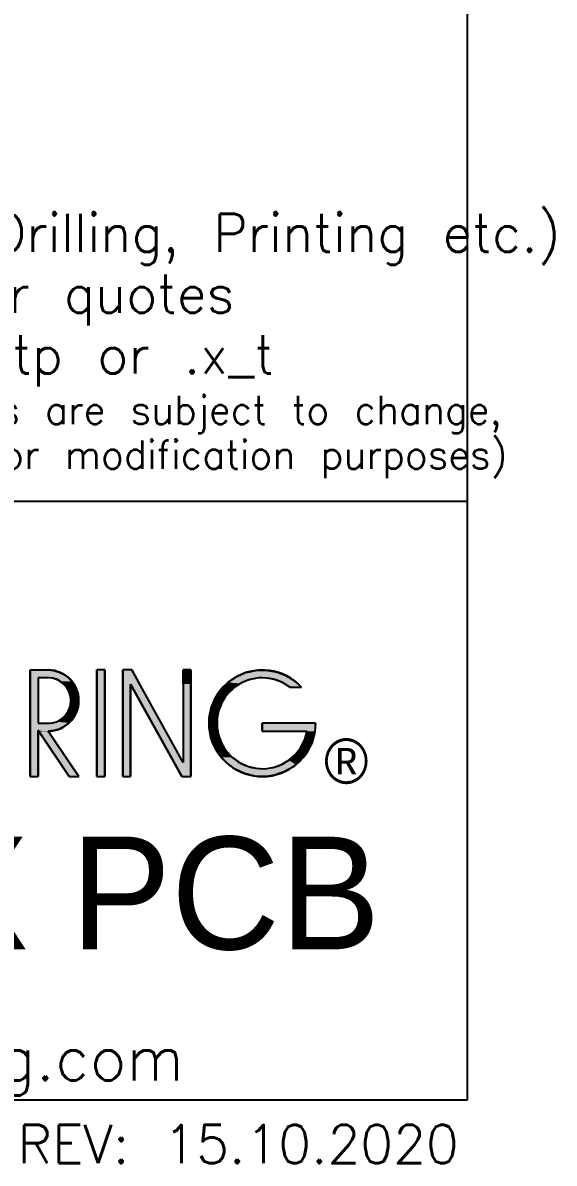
# Model space of a CAD drawing. Extents: x 2 to 184, y 2 to 142.
# Drawn here: x 168.1 to 183.83, y 3.12 to 36.87 of the extents above; entities that cross this region are included whole.
import ezdxf

# ---------------------------------------------------------------- set-up
doc = ezdxf.new("R2010")
doc.units = 0
doc.header["$LTSCALE"] = 0.666667
doc.layers.get('0').update_dxf_attribs({"linetype": 'CONTINUOUS'})
for name, color, linetype in [('HATCH__ANSI_', 7, 'CONTINUOUS'), ('SKETCH_GEOMETRY__ANSI_', 7, 'CONTINUOUS'), ('SYMBOL__ANSI_', 7, 'CONTINUOUS')]:
    doc.layers.add(name, color=color, linetype=linetype)
doc.styles.add('MtXpl_Calibri_1', font='txt')
doc.styles.add('NOTE_TEXT__ANSI_', font='txt.shx', dxfattribs={"bigfont": 'bigfont.shx'})
doc.styles.add('TEXT_STYLE20', font='txt')

# ---------------------------------------------------------------- blocks, each defined once
blk = doc.blocks.new('*U71')
at = {"layer": 'SYMBOL__ANSI_', "style": 'NOTE_TEXT__ANSI_'}
blk.add_text('www.hammondmfg.com', height=2, dxfattribs=at).set_placement((225.798, 10.496))
blk = doc.blocks.new('TITLE_BLOCKS_HAMMOND')
at = {"layer": 'SKETCH_GEOMETRY__ANSI_'}
for p, q in [((269.997, 36.196), (193.212, 36.196)), ((269.997, 9.64), (269.997, 36.196)), ((193.212, 9.64), (269.997, 9.64))]:
    blk.add_line(p, q, dxfattribs=at)
blk.add_blockref('*U71', (0, 0))
at = {"layer": 'SYMBOL__ANSI_'}
for tag, p, height, style in [('<TITLE>_001', (215.208, 16.315), 5, 'TEXT_STYLE20'), ('REV:Date_<DD.MM.YYYY>_001', (250.027, 6.824), 1.7, 'NOTE_TEXT__ANSI_')]:
    blk.add_attdef(tag, p, '', height=height, dxfattribs=dict(at, style=style))
blk = doc.blocks.new('*U72')
at = {"layer": 'SYMBOL__ANSI_', "color": 5, "style": 'NOTE_TEXT__ANSI_'}
for s, height, p in [('Enclosures can be Factory Modified (Milling, Drilling, Printing etc.)', 1.1333, (131.017, 30.085)), ('Contact Factory  (modshop@hammfg.com) for quotes', 1.1333, (131.142, 28.285)), ('Solid models of this enclosure available in .stp or .x_t', 1.1333, (131.142, 26.487)), ('(Part number and text placement/orientation on our products are subject to change,', 0.8333, (131.142, 24.994)), ('we do not recommend using them as a locating reference for modification purposes)', 0.8333, (131.142, 23.672))]:
    blk.add_text(s, height=height, dxfattribs=at).set_placement(p)
blk = doc.blocks.new('BORDERS_HAMMOND_BORDER')
at = {"layer": 'SKETCH_GEOMETRY__ANSI_'}
for p, q in [((271.9, 7.5), (271.9, 208.4)), ((7.5, 7.5), (271.9, 7.5))]:
    blk.add_line(p, q, dxfattribs=at)
blk = doc.blocks.new('*U57')
at = {"layer": 'HATCH__ANSI_', "linetype": 'CONTINUOUS'}
for p, q in [((25.936, 5.213), (25.936, 5.842)), ((26.337, 5.842), (26.686, 5.213)), ((28.615, 5.213), (28.615, 5.842)), ((28.965, 5.842), (28.965, 5.213)), ((25.936, 1.109), (25.936, 5.213)), ((28.215, 1.738), (26.286, 5.213)), ((26.286, 5.213), (26.286, 1.109)), ((28.965, 5.213), (28.965, 1.738)), ((28.564, 1.109), (28.215, 1.738)), ((28.965, 1.738), (28.965, 1.109))]:
    blk.add_line(p, q, dxfattribs=at)
at = {"layer": 'HATCH__ANSI_', "linetype": 'CONTINUOUS', "extrusion": (0, 0, -1)}
for points in [[(-25.936, 5.842), (-26.686, 5.213), (-25.936, 5.213)], [(-25.936, 5.842), (-26.337, 5.842), (-26.686, 5.213)], [(-28.615, 5.842), (-28.965, 5.213), (-28.615, 5.213)], [(-28.615, 5.842), (-28.965, 5.842), (-28.965, 5.213)], [(-25.936, 5.213), (-26.286, 1.109), (-25.936, 1.109)], [(-25.936, 5.213), (-26.286, 5.213), (-26.286, 1.109)], [(-26.286, 5.213), (-28.615, 1.738), (-28.215, 1.738)], [(-26.286, 5.213), (-26.686, 5.213), (-28.615, 1.738)], [(-28.615, 5.213), (-28.965, 1.738), (-28.615, 1.738)], [(-28.615, 5.213), (-28.965, 5.213), (-28.965, 1.738)], [(-28.215, 1.738), (-28.965, 1.109), (-28.564, 1.109)], [(-28.215, 1.738), (-28.965, 1.738), (-28.965, 1.109)]]:
    blk.add_solid(points, dxfattribs=at)
blk = doc.blocks.new('*U58')
at = {"layer": 'HATCH__ANSI_', "linetype": 'CONTINUOUS'}
for p, q in [((30.979, 5.542), (31.134, 5.611)), ((31.134, 5.611), (31.392, 5.724)), ((31.392, 5.724), (31.578, 5.766)), ((31.578, 5.766), (31.833, 5.823)), ((31.833, 5.823), (32.284, 5.838)), ((32.284, 5.838), (32.372, 5.823)), ((32.372, 5.823), (32.73, 5.766)), ((32.73, 5.766), (32.844, 5.724)), ((32.844, 5.724), (33.154, 5.611)), ((33.154, 5.611), (33.267, 5.542)), ((30.356, 5.029), (30.568, 5.246)), ((30.568, 5.246), (30.607, 5.286)), ((30.607, 5.286), (30.77, 5.398)), ((30.77, 5.398), (30.887, 5.479)), ((31.166, 5.246), (30.846, 5.029)), ((30.887, 5.479), (30.898, 5.486)), ((30.898, 5.486), (30.979, 5.542)), ((31.259, 5.286), (31.166, 5.246)), ((31.523, 5.398), (31.259, 5.286)), ((31.901, 5.479), (31.523, 5.398)), ((32.67, 5.419), (32.329, 5.479)), ((32.778, 5.378), (32.67, 5.419)), ((33.031, 5.281), (32.778, 5.378)), ((33.36, 5.076), (33.031, 5.281)), ((33.267, 5.542), (33.36, 5.486)), ((33.36, 5.486), (33.372, 5.479)), ((33.372, 5.479), (33.471, 5.419)), ((33.471, 5.419), (33.541, 5.378)), ((33.541, 5.378), (33.648, 5.281)), ((33.648, 5.281), (33.876, 5.076)), ((29.979, 4.433), (30.042, 4.587)), ((30.042, 4.587), (30.153, 4.754)), ((30.153, 4.754), (30.291, 4.963)), ((30.291, 4.963), (30.356, 5.029)), ((30.46, 4.587), (30.357, 4.433)), ((30.573, 4.754), (30.46, 4.587)), ((30.78, 4.963), (30.573, 4.754)), ((30.846, 5.029), (30.78, 4.963)), ((29.779, 3.727), (29.85, 4.076)), ((29.85, 4.076), (29.869, 4.169)), ((29.869, 4.169), (29.979, 4.433)), ((30.207, 4.076), (30.134, 3.727)), ((30.246, 4.169), (30.207, 4.076)), ((30.357, 4.433), (30.246, 4.169)), ((29.774, 3.31), (29.778, 3.697)), ((29.778, 3.697), (29.779, 3.727)), ((30.128, 3.697), (30.122, 3.31)), ((30.134, 3.727), (30.128, 3.697)), ((29.774, 3.276), (29.774, 3.31)), ((29.837, 2.928), (29.774, 3.276)), ((30.122, 3.31), (30.128, 3.276)), ((30.128, 3.276), (30.191, 2.928)), ((32.132, 3.126), (32.132, 3.476)), ((34.091, 3.026), (34.118, 3.126)), ((34.465, 3.126), (34.456, 3.026)), ((34.499, 3.476), (34.465, 3.126)), ((29.855, 2.831), (29.837, 2.928)), ((29.958, 2.568), (29.855, 2.831)), ((30.019, 2.411), (29.958, 2.568)), ((30.191, 2.928), (30.229, 2.831)), ((30.229, 2.831), (30.331, 2.568)), ((30.331, 2.568), (30.43, 2.411)), ((33.842, 2.406), (33.935, 2.593)), ((33.935, 2.593), (34.015, 2.753)), ((34.015, 2.753), (34.091, 3.026)), ((34.328, 2.593), (34.231, 2.406)), ((34.375, 2.753), (34.328, 2.593)), ((34.456, 3.026), (34.375, 2.753)), ((30.126, 2.24), (30.019, 2.411)), ((30.259, 2.029), (30.126, 2.24)), ((30.325, 1.958), (30.259, 2.029)), ((30.43, 2.411), (30.538, 2.24)), ((30.538, 2.24), (30.737, 2.029)), ((30.737, 2.029), (30.804, 1.958)), ((33.316, 1.843), (33.606, 2.099)), ((33.606, 2.099), (33.677, 2.192)), ((33.677, 2.192), (33.842, 2.406)), ((34.047, 2.099), (33.844, 1.843)), ((34.121, 2.192), (34.047, 2.099)), ((34.231, 2.406), (34.121, 2.192)), ((30.537, 1.732), (30.325, 1.958)), ((30.568, 1.699), (30.537, 1.732)), ((30.746, 1.571), (30.568, 1.699)), ((30.872, 1.479), (30.746, 1.571)), ((30.804, 1.958), (31.118, 1.732)), ((31.118, 1.732), (31.19, 1.699)), ((31.19, 1.699), (31.47, 1.571)), ((31.47, 1.571), (31.846, 1.479)), ((32.616, 1.518), (32.688, 1.543)), ((32.688, 1.543), (32.982, 1.647)), ((32.982, 1.647), (33.307, 1.838)), ((33.307, 1.838), (33.316, 1.843)), ((33.499, 1.543), (33.454, 1.518)), ((33.619, 1.647), (33.499, 1.543)), ((33.841, 1.838), (33.619, 1.647)), ((33.844, 1.843), (33.841, 1.838)), ((30.897, 1.461), (30.872, 1.479)), ((30.934, 1.435), (30.897, 1.461)), ((31.183, 1.319), (30.934, 1.435)), ((31.343, 1.244), (31.183, 1.319)), ((31.629, 1.173), (31.343, 1.244)), ((31.781, 1.135), (31.629, 1.173)), ((32.232, 1.111), (31.781, 1.135)), ((31.846, 1.479), (32.233, 1.461)), ((32.405, 1.135), (32.232, 1.111)), ((32.233, 1.461), (32.616, 1.518)), ((32.679, 1.173), (32.405, 1.135)), ((32.888, 1.244), (32.679, 1.173)), ((33.107, 1.319), (32.888, 1.244)), ((33.309, 1.435), (33.107, 1.319)), ((33.356, 1.461), (33.309, 1.435)), ((33.454, 1.518), (33.356, 1.461))]:
    blk.add_line(p, q, dxfattribs=at)
at = {"layer": 'HATCH__ANSI_', "linetype": 'CONTINUOUS', "extrusion": (0, 0, -1)}
for points in [[(-31.134, 5.611), (-33.267, 5.542), (-30.979, 5.542)], [(-31.392, 5.724), (-33.154, 5.611), (-31.134, 5.611)], [(-31.134, 5.611), (-33.154, 5.611), (-33.267, 5.542)], [(-31.578, 5.766), (-32.844, 5.724), (-31.392, 5.724)], [(-31.392, 5.724), (-32.844, 5.724), (-33.154, 5.611)], [(-31.833, 5.823), (-32.73, 5.766), (-31.578, 5.766)], [(-31.578, 5.766), (-32.73, 5.766), (-32.844, 5.724)], [(-32.284, 5.838), (-32.372, 5.823), (-31.833, 5.823)], [(-31.833, 5.823), (-32.372, 5.823), (-32.73, 5.766)], [(-30.568, 5.246), (-30.846, 5.029), (-30.356, 5.029)], [(-30.607, 5.286), (-31.166, 5.246), (-30.568, 5.246)], [(-30.568, 5.246), (-31.166, 5.246), (-30.846, 5.029)], [(-30.77, 5.398), (-31.259, 5.286), (-30.607, 5.286)], [(-30.607, 5.286), (-31.259, 5.286), (-31.166, 5.246)], [(-30.887, 5.479), (-31.523, 5.398), (-30.77, 5.398)], [(-30.77, 5.398), (-31.523, 5.398), (-31.259, 5.286)], [(-30.898, 5.486), (-31.901, 5.479), (-30.887, 5.479)], [(-30.887, 5.479), (-31.901, 5.479), (-31.523, 5.398)], [(-30.979, 5.542), (-33.36, 5.486), (-30.898, 5.486)], [(-30.898, 5.486), (-32.288, 5.486), (-31.901, 5.479)], [(-30.979, 5.542), (-33.267, 5.542), (-33.36, 5.486)], [(-32.288, 5.486), (-33.372, 5.479), (-32.329, 5.479)], [(-32.288, 5.486), (-33.36, 5.486), (-33.372, 5.479)], [(-32.329, 5.479), (-33.471, 5.419), (-32.67, 5.419)], [(-32.329, 5.479), (-33.372, 5.479), (-33.471, 5.419)], [(-32.67, 5.419), (-33.541, 5.378), (-32.778, 5.378)], [(-32.67, 5.419), (-33.471, 5.419), (-33.541, 5.378)], [(-32.778, 5.378), (-33.648, 5.281), (-33.031, 5.281)], [(-32.778, 5.378), (-33.541, 5.378), (-33.648, 5.281)], [(-33.031, 5.281), (-33.876, 5.076), (-33.36, 5.076)], [(-33.031, 5.281), (-33.648, 5.281), (-33.876, 5.076)], [(-30.042, 4.587), (-30.357, 4.433), (-29.979, 4.433)], [(-30.153, 4.754), (-30.46, 4.587), (-30.042, 4.587)], [(-30.042, 4.587), (-30.46, 4.587), (-30.357, 4.433)], [(-30.291, 4.963), (-30.573, 4.754), (-30.153, 4.754)], [(-30.153, 4.754), (-30.573, 4.754), (-30.46, 4.587)], [(-30.356, 5.029), (-30.78, 4.963), (-30.291, 4.963)], [(-30.291, 4.963), (-30.78, 4.963), (-30.573, 4.754)], [(-30.356, 5.029), (-30.846, 5.029), (-30.78, 4.963)], [(-29.85, 4.076), (-30.134, 3.727), (-29.779, 3.727)], [(-29.869, 4.169), (-30.207, 4.076), (-29.85, 4.076)], [(-29.85, 4.076), (-30.207, 4.076), (-30.134, 3.727)], [(-29.979, 4.433), (-30.246, 4.169), (-29.869, 4.169)], [(-29.869, 4.169), (-30.246, 4.169), (-30.207, 4.076)], [(-29.979, 4.433), (-30.357, 4.433), (-30.246, 4.169)], [(-29.778, 3.697), (-30.122, 3.31), (-29.774, 3.31)], [(-29.779, 3.727), (-30.128, 3.697), (-29.778, 3.697)], [(-29.778, 3.697), (-30.128, 3.697), (-30.122, 3.31)], [(-29.779, 3.727), (-30.134, 3.727), (-30.128, 3.697)], [(-29.774, 3.31), (-30.128, 3.276), (-29.774, 3.276)], [(-29.774, 3.31), (-30.122, 3.31), (-30.128, 3.276)], [(-29.774, 3.276), (-30.191, 2.928), (-29.837, 2.928)], [(-29.774, 3.276), (-30.128, 3.276), (-30.191, 2.928)], [(-32.132, 3.476), (-34.465, 3.126), (-32.132, 3.126)], [(-32.132, 3.476), (-34.499, 3.476), (-34.465, 3.126)], [(-34.118, 3.126), (-34.456, 3.026), (-34.091, 3.026)], [(-34.118, 3.126), (-34.465, 3.126), (-34.456, 3.026)], [(-29.837, 2.928), (-30.229, 2.831), (-29.855, 2.831)], [(-29.837, 2.928), (-30.191, 2.928), (-30.229, 2.831)], [(-29.855, 2.831), (-30.331, 2.568), (-29.958, 2.568)], [(-29.855, 2.831), (-30.229, 2.831), (-30.331, 2.568)], [(-29.958, 2.568), (-30.43, 2.411), (-30.019, 2.411)], [(-29.958, 2.568), (-30.331, 2.568), (-30.43, 2.411)], [(-33.935, 2.593), (-34.231, 2.406), (-33.842, 2.406)], [(-34.015, 2.753), (-34.328, 2.593), (-33.935, 2.593)], [(-33.935, 2.593), (-34.328, 2.593), (-34.231, 2.406)], [(-34.091, 3.026), (-34.375, 2.753), (-34.015, 2.753)], [(-34.015, 2.753), (-34.375, 2.753), (-34.328, 2.593)], [(-34.091, 3.026), (-34.456, 3.026), (-34.375, 2.753)], [(-30.019, 2.411), (-30.538, 2.24), (-30.126, 2.24)], [(-30.019, 2.411), (-30.43, 2.411), (-30.538, 2.24)], [(-30.126, 2.24), (-30.737, 2.029), (-30.259, 2.029)], [(-30.126, 2.24), (-30.538, 2.24), (-30.737, 2.029)], [(-30.259, 2.029), (-30.804, 1.958), (-30.325, 1.958)], [(-30.259, 2.029), (-30.737, 2.029), (-30.804, 1.958)], [(-33.606, 2.099), (-33.844, 1.843), (-33.316, 1.843)], [(-33.677, 2.192), (-34.047, 2.099), (-33.606, 2.099)], [(-33.606, 2.099), (-34.047, 2.099), (-33.844, 1.843)], [(-33.842, 2.406), (-34.121, 2.192), (-33.677, 2.192)], [(-33.677, 2.192), (-34.121, 2.192), (-34.047, 2.099)], [(-33.842, 2.406), (-34.231, 2.406), (-34.121, 2.192)], [(-30.325, 1.958), (-31.118, 1.732), (-30.537, 1.732)], [(-30.325, 1.958), (-30.804, 1.958), (-31.118, 1.732)], [(-30.537, 1.732), (-31.19, 1.699), (-30.568, 1.699)], [(-30.537, 1.732), (-31.118, 1.732), (-31.19, 1.699)], [(-30.568, 1.699), (-31.47, 1.571), (-30.746, 1.571)], [(-30.568, 1.699), (-31.19, 1.699), (-31.47, 1.571)], [(-30.746, 1.571), (-31.846, 1.479), (-30.872, 1.479)], [(-30.746, 1.571), (-31.47, 1.571), (-31.846, 1.479)], [(-32.688, 1.543), (-33.454, 1.518), (-32.616, 1.518)], [(-32.982, 1.647), (-33.499, 1.543), (-32.688, 1.543)], [(-32.688, 1.543), (-33.499, 1.543), (-33.454, 1.518)], [(-33.307, 1.838), (-33.619, 1.647), (-32.982, 1.647)], [(-32.982, 1.647), (-33.619, 1.647), (-33.499, 1.543)], [(-33.316, 1.843), (-33.841, 1.838), (-33.307, 1.838)], [(-33.307, 1.838), (-33.841, 1.838), (-33.619, 1.647)], [(-33.316, 1.843), (-33.844, 1.843), (-33.841, 1.838)], [(-30.872, 1.479), (-32.233, 1.461), (-30.897, 1.461)], [(-30.872, 1.479), (-31.846, 1.479), (-32.233, 1.461)], [(-30.897, 1.461), (-33.309, 1.435), (-30.934, 1.435)], [(-30.897, 1.461), (-33.356, 1.461), (-33.309, 1.435)], [(-30.934, 1.435), (-33.107, 1.319), (-31.183, 1.319)], [(-30.934, 1.435), (-33.309, 1.435), (-33.107, 1.319)], [(-31.183, 1.319), (-32.888, 1.244), (-31.343, 1.244)], [(-31.183, 1.319), (-33.107, 1.319), (-32.888, 1.244)], [(-31.343, 1.244), (-32.679, 1.173), (-31.629, 1.173)], [(-31.343, 1.244), (-32.888, 1.244), (-32.679, 1.173)], [(-31.629, 1.173), (-32.405, 1.135), (-31.781, 1.135)], [(-31.629, 1.173), (-32.679, 1.173), (-32.405, 1.135)], [(-31.781, 1.135), (-32.405, 1.135), (-32.232, 1.111)], [(-32.616, 1.518), (-33.356, 1.461), (-32.233, 1.461)], [(-32.616, 1.518), (-33.454, 1.518), (-33.356, 1.461)]]:
    blk.add_solid(points, dxfattribs=at)
blk = doc.blocks.new('*U61')
at = {"layer": 'HATCH__ANSI_', "linetype": 'CONTINUOUS'}
for p, q in [((21.833, 5.819), (21.833, 5.842)), ((21.833, 5.751), (21.833, 5.819)), ((21.833, 5.639), (21.833, 5.751)), ((21.833, 5.492), (21.833, 5.639)), ((22.628, 5.842), (22.877, 5.819)), ((22.877, 5.819), (23.118, 5.751)), ((23.118, 5.751), (23.343, 5.639)), ((23.343, 5.639), (23.537, 5.492)), ((21.833, 3.476), (21.833, 5.492)), ((22.183, 5.492), (22.183, 3.476)), ((22.677, 5.488), (22.628, 5.492)), ((22.813, 5.475), (22.677, 5.488)), ((22.992, 5.424), (22.813, 5.475)), ((23.159, 5.341), (22.992, 5.424)), ((23.21, 5.303), (23.159, 5.341)), ((23.307, 5.229), (23.21, 5.303)), ((23.432, 5.092), (23.307, 5.229)), ((23.434, 5.089), (23.432, 5.092)), ((23.53, 4.933), (23.434, 5.089)), ((23.537, 5.492), (23.543, 5.488)), ((23.543, 5.488), (23.554, 5.475)), ((23.554, 5.475), (23.601, 5.424)), ((23.601, 5.424), (23.676, 5.341)), ((23.676, 5.341), (23.712, 5.303)), ((23.712, 5.303), (23.757, 5.229)), ((23.757, 5.229), (23.842, 5.092)), ((23.842, 5.092), (23.844, 5.089)), ((23.844, 5.089), (23.904, 4.933)), ((23.561, 4.856), (23.53, 4.933)), ((23.598, 4.76), (23.561, 4.856)), ((23.626, 4.609), (23.598, 4.76)), ((23.632, 4.577), (23.626, 4.609)), ((23.632, 4.391), (23.632, 4.577)), ((23.904, 4.933), (23.934, 4.856)), ((23.934, 4.856), (23.952, 4.76)), ((23.952, 4.76), (23.98, 4.609)), ((23.98, 4.609), (23.98, 4.577)), ((23.98, 4.577), (23.98, 4.391)), ((23.53, 4.035), (23.561, 4.112)), ((23.561, 4.112), (23.598, 4.208)), ((23.598, 4.208), (23.626, 4.359)), ((23.626, 4.359), (23.632, 4.391)), ((23.934, 4.112), (23.904, 4.035)), ((23.952, 4.208), (23.934, 4.112)), ((23.98, 4.359), (23.952, 4.208)), ((23.98, 4.391), (23.98, 4.359)), ((22.813, 3.493), (22.992, 3.544)), ((22.992, 3.544), (23.159, 3.627)), ((23.159, 3.627), (23.21, 3.665)), ((23.21, 3.665), (23.307, 3.739)), ((23.307, 3.739), (23.432, 3.876)), ((23.432, 3.876), (23.434, 3.879)), ((23.434, 3.879), (23.53, 4.035)), ((23.601, 3.544), (23.554, 3.493)), ((23.676, 3.627), (23.601, 3.544)), ((23.712, 3.665), (23.676, 3.627)), ((23.757, 3.739), (23.712, 3.665)), ((23.842, 3.876), (23.757, 3.739)), ((23.844, 3.879), (23.842, 3.876)), ((23.904, 4.035), (23.844, 3.879)), ((21.833, 3.329), (21.833, 3.476)), ((21.833, 3.217), (21.833, 3.329)), ((21.833, 3.159), (21.833, 3.217)), ((21.833, 1.109), (21.833, 3.159)), ((22.19, 3.149), (22.183, 3.159)), ((22.183, 3.159), (22.183, 1.109)), ((22.206, 3.126), (22.19, 3.149)), ((23.564, 1.109), (22.206, 3.126)), ((22.628, 3.476), (22.677, 3.48)), ((22.877, 3.149), (22.628, 3.126)), ((22.628, 3.126), (23.986, 1.109)), ((22.677, 3.48), (22.813, 3.493)), ((22.913, 3.159), (22.877, 3.149)), ((23.118, 3.217), (22.913, 3.159)), ((23.343, 3.329), (23.118, 3.217)), ((23.537, 3.476), (23.343, 3.329)), ((23.543, 3.48), (23.537, 3.476)), ((23.554, 3.493), (23.543, 3.48))]:
    blk.add_line(p, q, dxfattribs=at)
at = {"layer": 'HATCH__ANSI_', "linetype": 'CONTINUOUS', "extrusion": (0, 0, -1)}
for points in [[(-21.833, 5.842), (-22.877, 5.819), (-21.833, 5.819)], [(-21.833, 5.842), (-22.628, 5.842), (-22.877, 5.819)], [(-21.833, 5.819), (-23.118, 5.751), (-21.833, 5.751)], [(-21.833, 5.819), (-22.877, 5.819), (-23.118, 5.751)], [(-21.833, 5.751), (-23.343, 5.639), (-21.833, 5.639)], [(-21.833, 5.751), (-23.118, 5.751), (-23.343, 5.639)], [(-21.833, 5.639), (-23.537, 5.492), (-21.833, 5.492)], [(-21.833, 5.639), (-23.343, 5.639), (-23.537, 5.492)], [(-21.833, 5.492), (-22.183, 3.476), (-21.833, 3.476)], [(-21.833, 5.492), (-22.183, 5.492), (-22.183, 3.476)], [(-22.628, 5.492), (-23.543, 5.488), (-22.677, 5.488)], [(-22.628, 5.492), (-23.537, 5.492), (-23.543, 5.488)], [(-22.677, 5.488), (-23.554, 5.475), (-22.813, 5.475)], [(-22.677, 5.488), (-23.543, 5.488), (-23.554, 5.475)], [(-22.813, 5.475), (-23.601, 5.424), (-22.992, 5.424)], [(-22.813, 5.475), (-23.554, 5.475), (-23.601, 5.424)], [(-22.992, 5.424), (-23.676, 5.341), (-23.159, 5.341)], [(-22.992, 5.424), (-23.601, 5.424), (-23.676, 5.341)], [(-23.159, 5.341), (-23.712, 5.303), (-23.21, 5.303)], [(-23.159, 5.341), (-23.676, 5.341), (-23.712, 5.303)], [(-23.21, 5.303), (-23.757, 5.229), (-23.307, 5.229)], [(-23.21, 5.303), (-23.712, 5.303), (-23.757, 5.229)], [(-23.307, 5.229), (-23.842, 5.092), (-23.432, 5.092)], [(-23.307, 5.229), (-23.757, 5.229), (-23.842, 5.092)], [(-23.432, 5.092), (-23.844, 5.089), (-23.434, 5.089)], [(-23.432, 5.092), (-23.842, 5.092), (-23.844, 5.089)], [(-23.434, 5.089), (-23.904, 4.933), (-23.53, 4.933)], [(-23.434, 5.089), (-23.844, 5.089), (-23.904, 4.933)], [(-23.53, 4.933), (-23.934, 4.856), (-23.561, 4.856)], [(-23.53, 4.933), (-23.904, 4.933), (-23.934, 4.856)], [(-23.561, 4.856), (-23.952, 4.76), (-23.598, 4.76)], [(-23.561, 4.856), (-23.934, 4.856), (-23.952, 4.76)], [(-23.598, 4.76), (-23.98, 4.609), (-23.626, 4.609)], [(-23.598, 4.76), (-23.952, 4.76), (-23.98, 4.609)], [(-23.626, 4.609), (-23.98, 4.577), (-23.632, 4.577)], [(-23.626, 4.609), (-23.98, 4.609), (-23.98, 4.577)], [(-23.632, 4.577), (-23.98, 4.391), (-23.632, 4.391)], [(-23.632, 4.577), (-23.98, 4.577), (-23.98, 4.391)], [(-23.561, 4.112), (-23.904, 4.035), (-23.53, 4.035)], [(-23.598, 4.208), (-23.934, 4.112), (-23.561, 4.112)], [(-23.561, 4.112), (-23.934, 4.112), (-23.904, 4.035)], [(-23.626, 4.359), (-23.952, 4.208), (-23.598, 4.208)], [(-23.598, 4.208), (-23.952, 4.208), (-23.934, 4.112)], [(-23.632, 4.391), (-23.98, 4.359), (-23.626, 4.359)], [(-23.626, 4.359), (-23.98, 4.359), (-23.952, 4.208)], [(-23.632, 4.391), (-23.98, 4.391), (-23.98, 4.359)], [(-22.992, 3.544), (-23.554, 3.493), (-22.813, 3.493)], [(-23.159, 3.627), (-23.601, 3.544), (-22.992, 3.544)], [(-22.992, 3.544), (-23.601, 3.544), (-23.554, 3.493)], [(-23.21, 3.665), (-23.676, 3.627), (-23.159, 3.627)], [(-23.159, 3.627), (-23.676, 3.627), (-23.601, 3.544)], [(-23.307, 3.739), (-23.712, 3.665), (-23.21, 3.665)], [(-23.21, 3.665), (-23.712, 3.665), (-23.676, 3.627)], [(-23.432, 3.876), (-23.757, 3.739), (-23.307, 3.739)], [(-23.307, 3.739), (-23.757, 3.739), (-23.712, 3.665)], [(-23.434, 3.879), (-23.842, 3.876), (-23.432, 3.876)], [(-23.432, 3.876), (-23.842, 3.876), (-23.757, 3.739)], [(-23.53, 4.035), (-23.844, 3.879), (-23.434, 3.879)], [(-23.434, 3.879), (-23.844, 3.879), (-23.842, 3.876)], [(-23.53, 4.035), (-23.904, 4.035), (-23.844, 3.879)], [(-21.833, 3.476), (-23.343, 3.329), (-21.833, 3.329)], [(-21.833, 3.476), (-23.537, 3.476), (-23.343, 3.329)], [(-21.833, 3.329), (-23.118, 3.217), (-21.833, 3.217)], [(-21.833, 3.329), (-23.343, 3.329), (-23.118, 3.217)], [(-21.833, 3.217), (-22.913, 3.159), (-21.833, 3.159)], [(-21.833, 3.217), (-23.118, 3.217), (-22.913, 3.159)], [(-21.833, 3.159), (-22.183, 1.109), (-21.833, 1.109)], [(-21.833, 3.159), (-22.183, 3.159), (-22.183, 1.109)], [(-22.183, 3.159), (-22.877, 3.149), (-22.19, 3.149)], [(-22.183, 3.159), (-22.913, 3.159), (-22.877, 3.149)], [(-22.19, 3.149), (-22.628, 3.126), (-22.206, 3.126)], [(-22.19, 3.149), (-22.877, 3.149), (-22.628, 3.126)], [(-22.206, 3.126), (-23.986, 1.109), (-23.564, 1.109)], [(-22.206, 3.126), (-22.628, 3.126), (-23.986, 1.109)], [(-22.677, 3.48), (-23.537, 3.476), (-22.628, 3.476)], [(-22.813, 3.493), (-23.543, 3.48), (-22.677, 3.48)], [(-22.677, 3.48), (-23.543, 3.48), (-23.537, 3.476)], [(-22.813, 3.493), (-23.554, 3.493), (-23.543, 3.48)]]:
    blk.add_solid(points, dxfattribs=at)
blk = doc.blocks.new('*U63')
at = {"layer": 'HATCH__ANSI_', "linetype": 'CONTINUOUS'}
for p, q in [((24.786, 1.109), (24.786, 5.842)), ((25.136, 5.842), (25.136, 1.109))]:
    blk.add_line(p, q, dxfattribs=at)
at = {"layer": 'HATCH__ANSI_', "linetype": 'CONTINUOUS', "extrusion": (0, 0, -1)}
for points in [[(-24.786, 5.842), (-25.136, 1.109), (-24.786, 1.109)], [(-24.786, 5.842), (-25.136, 5.842), (-25.136, 1.109)]]:
    blk.add_solid(points, dxfattribs=at)
blk = doc.blocks.new('*U69')
at = {"layer": 'SYMBOL__ANSI_', "style": 'MtXpl_Calibri_1'}
blk.add_text('®', height=2, dxfattribs=at).set_placement((34.876, 0.794))
blk = doc.blocks.new('LOGO_LINES')
at = {"linetype": 'CONTINUOUS'}
for p, q in [((21.833, 1.109), (21.833, 5.842)), ((21.833, 5.842), (22.628, 5.842)), ((21.833, 5.842), (21.833, 1.109)), ((24.786, 5.842), (24.786, 1.109)), ((25.136, 5.842), (24.786, 5.842)), ((25.136, 1.109), (25.136, 5.842)), ((26.337, 5.842), (25.936, 5.842)), ((25.936, 5.842), (25.936, 1.109)), ((28.615, 1.738), (26.337, 5.842)), ((28.965, 5.842), (28.615, 5.842)), ((28.615, 5.842), (28.615, 1.738)), ((28.965, 1.109), (28.965, 5.842)), ((22.183, 5.492), (22.183, 3.476)), ((26.286, 1.109), (26.286, 5.213)), ((26.286, 5.213), (28.564, 1.109)), ((33.36, 5.076), (33.876, 5.076)), ((22.183, 1.109), (22.183, 3.159)), ((22.183, 3.159), (23.564, 1.109)), ((23.986, 1.109), (22.628, 3.126)), ((34.499, 3.476), (32.132, 3.476)), ((32.132, 3.476), (32.132, 3.126)), ((32.132, 3.126), (34.118, 3.126)), ((21.833, 1.109), (22.183, 1.109)), ((23.564, 1.109), (23.986, 1.109)), ((24.786, 1.109), (25.136, 1.109)), ((25.936, 1.109), (26.286, 1.109)), ((28.564, 1.109), (28.965, 1.109))]:
    blk.add_line(p, q, dxfattribs=at)
for centre, radius, start, end in [((22.628, 4.484), 1.358, 270, 90), ((32.132, 3.476), 2.367, 42.5351, 0), ((22.628, 4.484), 1.008, 270, 90), ((32.132, 3.476), 2.017, 52.5014, 350.0058)]:
    blk.add_arc(centre, radius, start, end, dxfattribs=at)
at = {"layer": 'SKETCH_GEOMETRY__ANSI_', "linetype": 'CONTINUOUS'}
for p, q in [((22.628, 5.492), (22.183, 5.492)), ((22.183, 3.476), (22.628, 3.476))]:
    blk.add_line(p, q, dxfattribs=at)
blk.add_blockref('*U69', (0, 0))
at = {"layer": 'HATCH__ANSI_', "linetype": 'CONTINUOUS'}
for name in ['*U61', '*U63', '*U57', '*U58']:
    blk.add_blockref(name, (0, 0), dxfattribs=at)

msp = doc.modelspace()

# ---------------------------------------------------------------- block references
at = {"xscale": 0.6666666666666666, "yscale": 0.6666666666666666, "zscale": 0.6666666666666666}
for name, p in [('BORDERS_HAMMOND_BORDER', (0, 0)), ('LOGO_LINES', (153.771, 13.822))]:
    msp.add_blockref(name, p, dxfattribs=at)
msp.add_blockref('*U72', (0, 0))
msp.add_blockref('TITLE_BLOCKS_HAMMOND', (1.269, -1.426), dxfattribs=at).add_auto_attribs({'<TITLE>_001': '1591B BOX PCB', 'REV:Date_<DD.MM.YYYY>_001': 'REV: 15.10.2020'})

doc.saveas('drawing.dxf')
